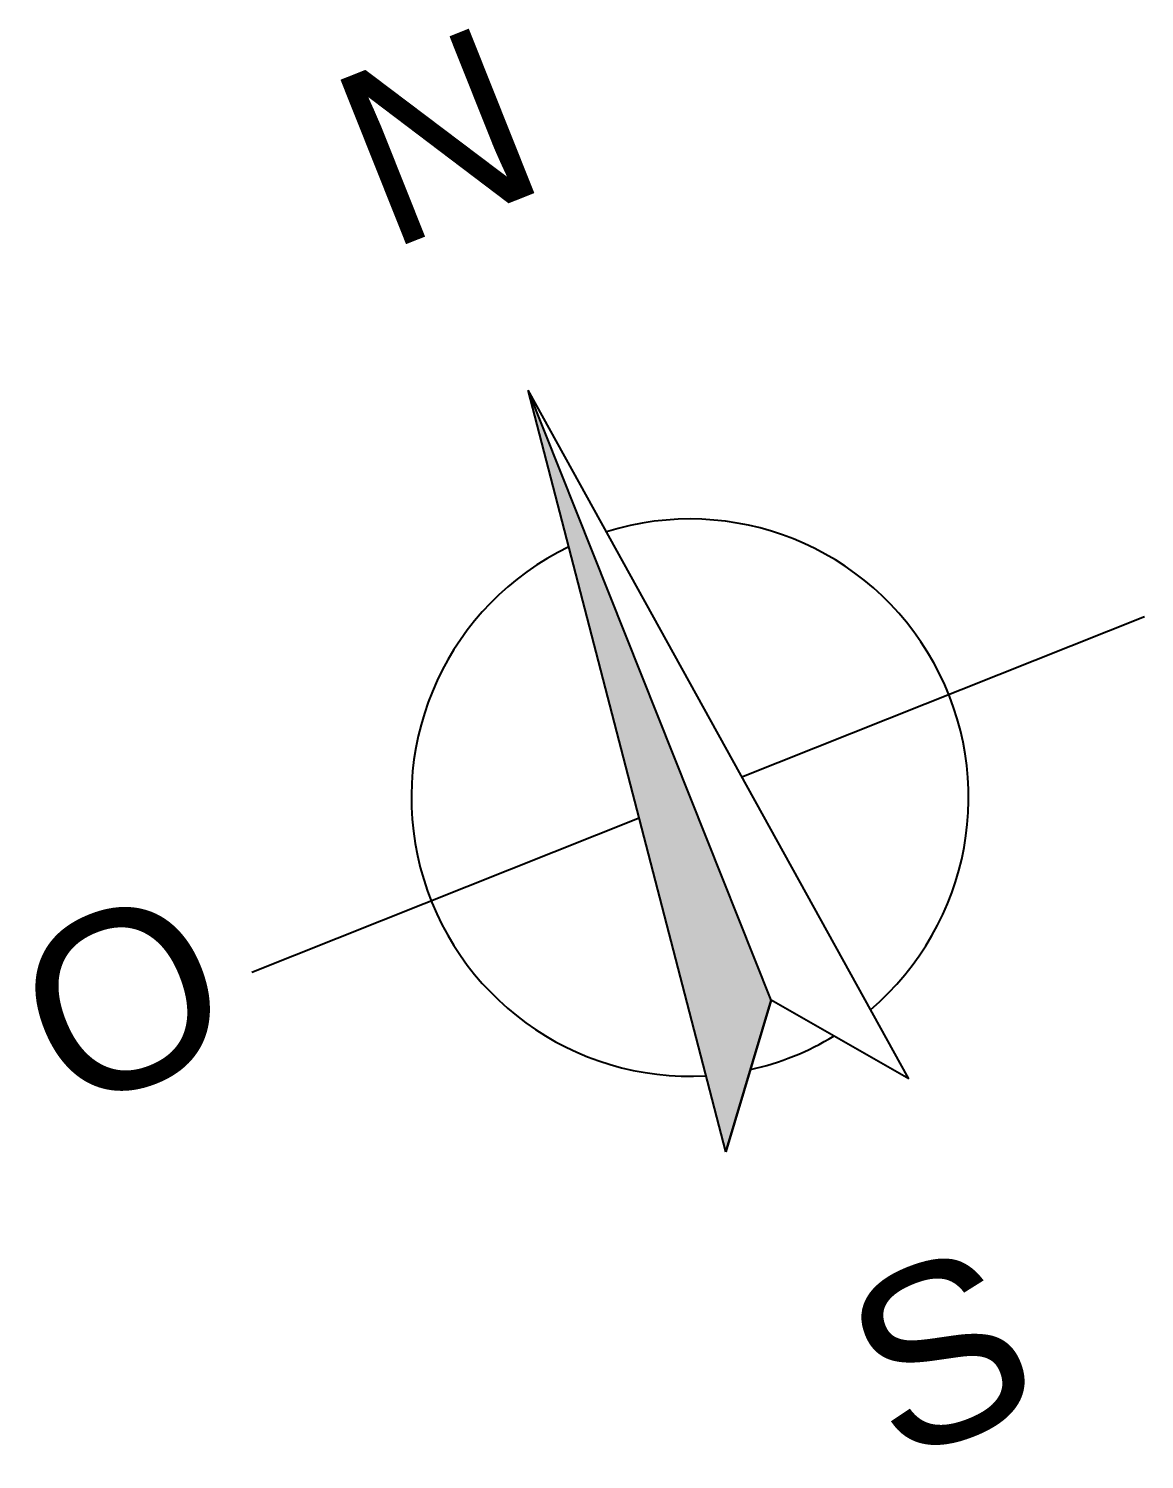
# Model space of a CAD drawing. Header units: centimetres. Extents: x -15293 to 11572, y -4790 to 2619.
# Drawn here: x -1992.6 to -1844.4, y -2557.7 to -2367.7 of the extents above; entities that cross this region are included whole.
import ezdxf

# ---------------------------------------------------------------- set-up
doc = ezdxf.new("R2010")
doc.units = ezdxf.units.CM
doc.layers.get('0').update_dxf_attribs({"lineweight": 0})
doc.layers.add('Orientation', color=7, linetype='Continuous')
doc.styles.add('Arial', font='arial.ttf')

msp = doc.modelspace()

# ---------------------------------------------------------------- hatches: boundary and pattern name
at = {"true_color": 0xc7c8ca}
h = msp.add_hatch(color=9, dxfattribs=at)
h.dxf.hatch_style = 1
h.paths.add_polyline_path([(-1896.747, -2505.919, -0.0402883), (-1902.641, -2506.738), (-1900.025, -2516.823)])
h.paths.add_polyline_path([(-1893.972, -2496.689), (-1904.698, -2469.785), (-1911.52, -2472.505), (-1902.641, -2506.738, 0.0402883), (-1896.747, -2505.919)])
h.paths.add_polyline_path([(-1918.393, -2435.428, 0.0181879), (-1920.857, -2436.509), (-1911.52, -2472.505), (-1904.698, -2469.785)])
h.paths.add_polyline_path([(-1926.247, -2415.728), (-1920.857, -2436.509, -0.0181879), (-1918.393, -2435.428)])

# ---------------------------------------------------------------- linework, layer by layer
at = {"layer": 'Orientation', "transparency": 33554687}
for p, q in [((-1900.025, -2516.823), (-1926.247, -2415.728)), ((-1893.972, -2496.689), (-1900.025, -2516.823))]:
    msp.add_line(p, q, dxfattribs=at)
for points in [[(-1900.025, -2516.823), (-1926.247, -2415.728)], [(-1875.728, -2507.138), (-1926.247, -2415.728)], [(-1893.972, -2496.689), (-1926.247, -2415.728)], [(-1897.875, -2467.065), (-1844.436, -2445.762)], [(-1962.926, -2492.997), (-1911.52, -2472.505)], [(-1900.025, -2516.823), (-1893.972, -2496.689)], [(-1875.728, -2507.138), (-1893.972, -2496.689)]]:
    msp.add_lwpolyline(points, dxfattribs=at)
for start, end in [(310.41108, 107.44419), (115.78286, 273.29839), (282.5268, 301.15516)]:
    msp.add_arc((-1904.769, -2469.813), 36.986, start, end, dxfattribs=at)

# ---------------------------------------------------------------- texts
at = {"layer": 'Orientation', "transparency": 33554687, "char_height": 23.503, "attachment_point": 1, "rotation": 21.73413, "style": 'Arial'}
for s, insert in [('N', (-1953.669, -2375.503)), ('O', (-1996.242, -2490.362)), ('S', (-1886.094, -2536.574))]:
    msp.add_mtext_dynamic_manual_height_columns(s, width=26.39183, gutter_width=819.722, heights=[0], dxfattribs=dict(at, insert=insert))

doc.saveas('drawing.dxf')
